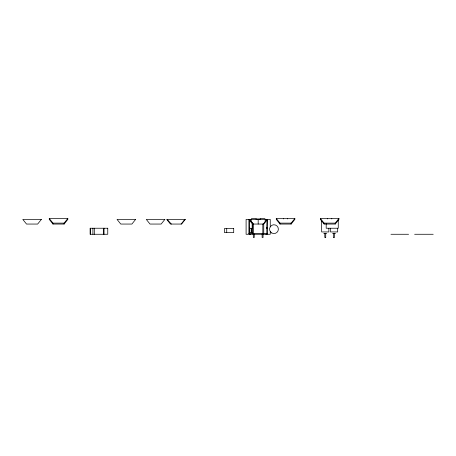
<?xml version="1.0" encoding="UTF-8"?>
<svg xmlns="http://www.w3.org/2000/svg" width="456" height="456" viewBox="0 0 456 456"><rect width="100%" height="100%" fill="white"/><g stroke="black" fill="none" stroke-linecap="round" stroke-linejoin="round"><path stroke-width="0.68" d="M64.119 224.056L64.119 223.126L67.83 218.481L49.265 218.481L49.265 219.41L52.976 224.056L64.119 224.056L67.83 219.41L67.83 218.481M181.112 224.056L184.822 219.41M263.283 224.056L266.999 219.41L266.766 227.305M262.821 224.056L262.821 234.259A0.929 0.929 0 0 0 263.75 233.341L263.75 224.056L267.461 219.41L267.461 233.341A0.718 0.479 88.6 0 1 267.347 233.803M291.139 224.056L291.139 223.126L294.855 218.481L276.285 218.481L276.285 219.41L279.995 224.056L291.139 224.056L294.855 219.41L294.855 218.481M338.956 218.481L338.956 219.41L335.24 224.056L335.24 223.126L338.956 218.481L320.386 218.481L320.386 219.41L324.102 224.056L324.102 223.126L320.386 218.481M266.999 234.145A0.929 0.929 0 0 1 266.532 234.27L267.022 234.008A2.907 2.098 66.4 0 0 267.37 233.848M266.515 234.19L266.532 234.19A4.4 3.186 61 0 1 265.916 234.304M251.341 218.481L256.192 218.481M260.159 218.481L265.016 218.481M67.26 219.41L67.705 219.41M294.365 219.41L294.724 219.41M320.448 219.41L320.813 219.41M249.82 227.305L249.358 227.305L249.358 219.41L253.536 223.964L253.536 234.264A0.929 0.929 0 0 1 252.607 233.341L252.607 224.056L248.89 219.41L248.89 233.341A0.701 0.445 -90 0 0 248.999 233.757M49.265 218.481L52.976 223.126L64.119 223.126M276.285 218.481L279.995 223.126L291.139 223.126M324.102 223.126L335.24 223.126M252.607 224.056L263.75 224.056M324.165 224.056L335.188 224.056M248.89 233.341L267.461 233.341M323.76 233.341L326.764 233.341M332.578 233.341L335.587 233.341M390.952 234.27L408.593 234.27M414.629 234.27L433.2 234.27M325.709 237.519L324.815 237.519L324.797 233.341M333.638 237.519L334.527 237.519L334.544 233.341M249.358 234.145A0.929 0.929 0 0 0 249.82 234.27L249.945 234.219A4.326 3.089 -57.3 0 0 250.458 234.23M167.181 219.41L171.359 224.056M338.261 219.41L338.261 228.234L326.188 228.234L326.188 223.48M337.679 228.245L337.679 231.944L330.486 231.944L330.486 228.376M333.615 233.341L333.615 237.519M331.763 218.481L331.763 218.948M328.861 228.376L328.861 231.944L321.662 231.944L321.662 220.807M327.585 218.481L327.585 218.948M325.726 233.341L325.726 237.519M287.656 218.481L287.656 218.948M283.478 218.481L283.478 218.948M279.995 223.126L279.995 224.056M270.248 226.837L270.248 219.41L246.103 219.41L246.097 234.27L270.254 234.27L270.248 231.483M266.88 227.305L266.88 228.695M266.811 227.305L266.811 233.341M266.532 219.41L266.532 219.906M265.17 219.41L265.17 221.878M263.049 234.036L263.049 237.519L262.143 237.519L262.12 234.036M260.268 219.41L260.268 218.948L256.09 218.948L256.09 219.41M258.176 219.41L258.176 224.056M254.231 234.036L254.231 237.519L253.319 237.519L253.302 234.036M252.139 222.659L252.139 228.462L249.403 228.462L249.403 232.64L252.139 232.64L252.139 233.341M251.82 228.462L251.82 232.64M251.438 228.462L251.438 232.64M251.188 219.41L251.188 222.368M249.82 219.41L249.82 220.727M249.831 228.462L249.831 232.64M249.557 227.305L249.557 233.341M226.723 228.462L226.723 232.64M104.042 228.234L104.042 234.27M103.58 228.234L103.58 234.27M94.295 228.234L94.295 234.27M92.904 228.234L92.904 234.27M90.579 228.234L90.579 234.27M52.976 223.126L52.976 224.056M249.609 234.065A3.414 2.371 -81.3 0 1 249.096 233.654M41.371 219.41L37.654 224.056L26.516 224.056L22.8 219.41L41.371 219.41M135.614 219.41L131.898 224.056L120.76 224.056L117.044 219.41L135.614 219.41M164.861 219.41L161.15 224.056L150.007 224.056L146.29 219.41L164.861 219.41M185.29 219.41L181.573 224.056L170.43 224.056L166.719 219.41L185.29 219.41M107.758 228.234L90.117 228.234L90.117 234.27L107.758 234.27L107.758 228.234M233.706 228.462L224.5 228.462L224.5 232.64L233.706 232.64L233.706 228.462M271.753 232.982A4.412 4.412 0 0 0 278.371 229.163A4.412 4.412 0 0 0 271.753 225.344A4.412 4.412 0 0 0 271.753 232.982"/></g></svg>
